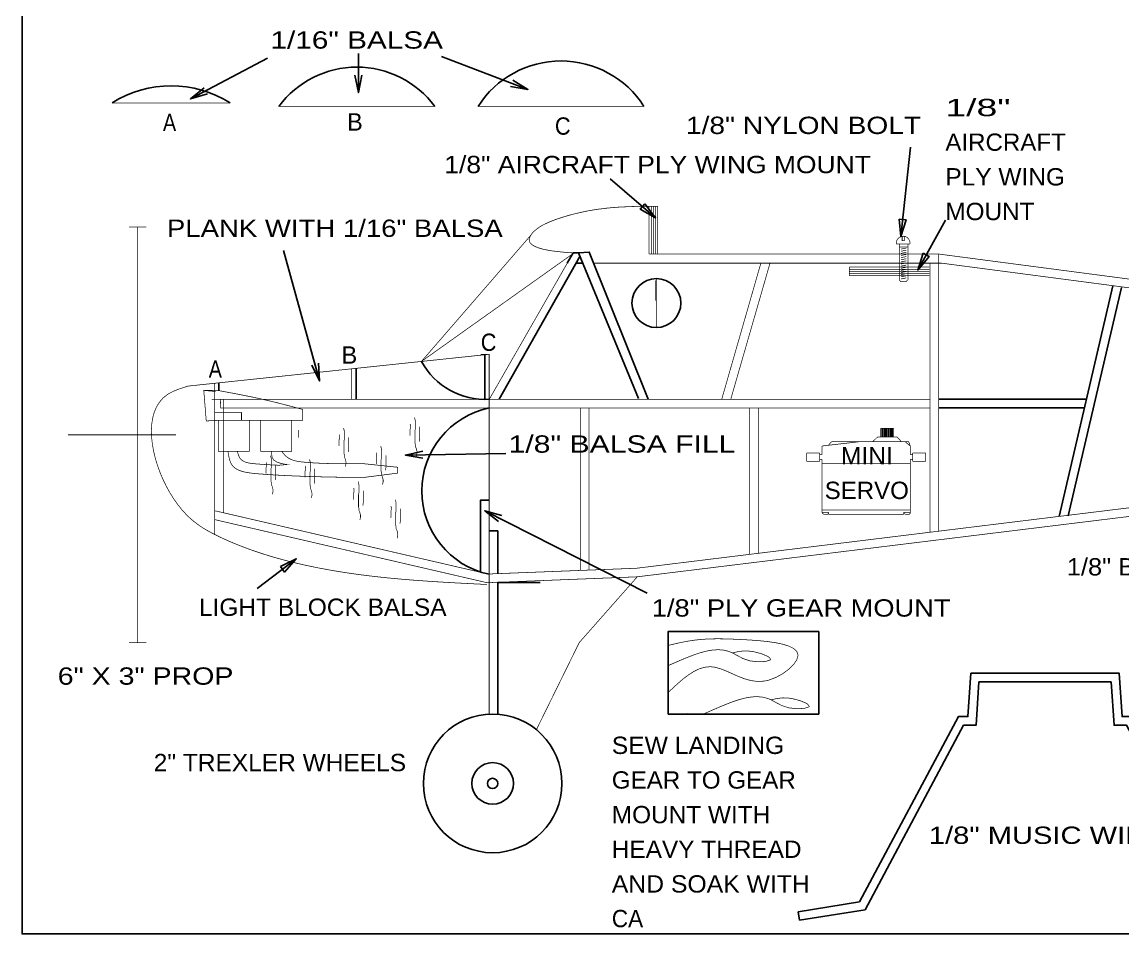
# Model space of a CAD drawing. Extents: x 0.4 to 42.7, y 0.1 to 28.
# Drawn here: x 0.39 to 16.27, y 0.14 to 13.3 of the extents above; entities that cross this region are included whole.
import ezdxf
from ezdxf.enums import TextEntityAlignment as Align

# ---------------------------------------------------------------- set-up
doc = ezdxf.new("R2010")
doc.units = 0
doc.header["$MEASUREMENT"] = 0
doc.linetypes.add('HIDDEN', pattern=[0.375, 0.25, -0.125])
doc.layers.get('0').update_dxf_attribs({"color": 1, "linetype": 'CONTINUOUS'})

msp = doc.modelspace()

# ---------------------------------------------------------------- linework, layer by layer
at = {"color": 7, "linetype": 'Continuous'}
for points in [[(42.7447, 0.1409), (42.7447, 28.0482), (0.3881, 28.0482), (0.3881, 0.1409), (42.7447, 0.1409)], [(3.9284, 12.7813), (2.8189, 12.1927)], [(5.2416, 12.8493), (5.2416, 12.2832)], [(6.4416, 12.804), (7.6869, 12.3285)], [(5.2916, 12.5332), (5.2416, 12.2832), (5.1916, 12.5332)], [(7.4712, 12.4644), (7.6869, 12.3285), (7.4355, 12.371)], [(3.0163, 12.354), (2.8189, 12.1927), (3.0632, 12.2657)], [(13.2065, 11.4973), (13.0686, 10.2048)], [(8.8767, 11.0407), (9.5301, 10.4765)], [(9.3736, 10.6777), (9.5301, 10.4765), (9.3082, 10.602), (9.3736, 10.6777)], [(13.0454, 10.4587), (13.0686, 10.2048), (13.1449, 10.4481), (13.0454, 10.4587)], [(13.7113, 10.4425), (13.3133, 9.721)], [(4.1619, 10.0025), (4.6827, 8.1232)], [(7.271, 7.8567), (8.4392, 9.917)], [(8.2559, 9.8216), (8.3395, 9.9695)], [(9.2835, 7.8689), (8.4171, 9.9706), (8.3395, 9.9695)], [(9.4237, 7.8567), (8.5734, 9.9824), (8.4171, 9.9706)], [(13.3903, 9.964), (13.3133, 9.721), (13.4778, 9.9157), (13.3903, 9.964)], [(8.4774, 9.8216), (8.3862, 9.8216)], [(16.1291, 9.4965), (15.3544, 6.1673)], [(16.2509, 9.4682), (15.4849, 6.177)], [(7.0664, 8.5064), (7.0664, 7.8498)], [(4.6641, 8.3775), (4.6827, 8.1232), (4.5677, 8.3507)], [(5.2085, 8.2974), (5.2085, 7.8567)], [(3.2265, 8.0945), (3.2265, 7.9823)], [(13.6144, 7.8566), (15.7481, 7.8566)], [(13.6144, 7.7316), (15.7194, 7.7316)], [(6.17, 7.1068), (5.9209, 7.0529), (6.1716, 7.0069)], [(7.3699, 7.0756), (5.9209, 7.0529)], [(7.0039, 5.9611), (7.0039, 6.4027), (7.1289, 6.4027)], [(9.4078, 5.0605), (7.0644, 6.2492)], [(7.3099, 6.1807), (7.0644, 6.2492), (7.2647, 6.0915)], [(7.0039, 5.9611), (7.0039, 5.3598)], [(7.2539, 5.9611), (7.1289, 5.9611)], [(7.2539, 5.9611), (7.253, 5.341)], [(3.7831, 5.1245), (4.3445, 5.5549)], [(4.1155, 5.4424), (4.3445, 5.5549), (4.1764, 5.363), (4.1155, 5.4424)], [(7.2539, 3.3123), (7.2539, 5.2111)], [(7.2539, 5.2111), (7.8653, 5.2111)], [(9.7101, 4.504), (10.0158, 4.504)], [(11.8841, 3.312), (11.8841, 4.504), (9.7101, 4.504), (9.7101, 4.4559)], [(9.7101, 4.4559), (9.7101, 3.312)], [(11.5866, 0.4621), (12.4717, 0.6043), (13.8992, 3.2792), (14.0379, 3.2792), (14.0795, 3.9029), (16.2205, 3.9029), (16.2619, 3.2792), (16.4006, 3.2792), (17.8281, 0.6043), (18.7132, 0.4621)], [(11.6065, 0.3387), (12.5529, 0.4908), (13.9743, 3.1542), (14.1548, 3.1542), (14.1964, 3.7779), (16.1034, 3.7779), (16.145, 3.1542), (16.3257, 3.1542), (17.7532, 0.4794), (18.6933, 0.3387)], [(11.8841, 3.312), (11.8841, 3.6856)], [(10.4444, 3.312), (9.7101, 3.312)], [(9.9851, 3.3284), (9.9851, 3.3284)], [(10.4444, 3.312), (11.8841, 3.312)], [(11.5866, 0.4621), (11.6065, 0.3387)]]:
    msp.add_lwpolyline(points, dxfattribs=at)
at = {"color": 7, "linetype": 'Continuous', "const_width": 0.01}
for points in [[(1.6868, 12.1348), (3.3921, 12.1348)], [(6.3426, 12.0837), (4.0954, 12.0837)], [(9.3619, 12.0843), (6.9701, 12.0843)], [(9.2162, 10.6398), (9.1403, 10.637)], [(9.2162, 10.6398), (9.1403, 10.637)], [(9.2162, 10.6395), (9.1403, 10.6368)], [(9.3068, 10.6427), (9.2162, 10.6406)], [(9.3068, 10.6427), (9.2162, 10.6406)], [(9.3068, 10.6424), (9.2162, 10.6403)], [(9.3882, 10.6432), (9.3068, 10.6421)], [(9.3882, 10.6432), (9.3068, 10.6421)], [(9.3882, 10.6429), (9.3068, 10.6418)], [(9.4801, 10.6433), (9.3882, 10.643)], [(9.4801, 10.6433), (9.3882, 10.643)], [(9.4801, 10.643), (9.3882, 10.6427)], [(9.5421, 10.6431), (9.4801, 10.6434)], [(9.5658, 10.643), (9.4801, 10.6434)], [(9.5658, 10.6427), (9.4801, 10.6432)], [(9.5615, 10.639), (9.5615, 9.9521)], [(8.2214, 10.4948), (8.1695, 10.4787)], [(8.2214, 10.4948), (8.1695, 10.4787)], [(8.2214, 10.4946), (8.1695, 10.4784)], [(8.2774, 10.5107), (8.2214, 10.4944)], [(8.2774, 10.511), (8.2215, 10.4947)], [(8.2774, 10.511), (8.2215, 10.4947)], [(8.3362, 10.5271), (8.2774, 10.511)], [(8.3362, 10.5271), (8.2774, 10.511)], [(8.3362, 10.5268), (8.2774, 10.5108)], [(8.395, 10.5417), (8.3364, 10.5269)], [(8.395, 10.5417), (8.3364, 10.5269)], [(8.395, 10.5415), (8.3364, 10.5266)], [(8.4609, 10.5561), (8.3952, 10.541)], [(8.4609, 10.5561), (8.3952, 10.541)], [(8.4608, 10.5559), (8.3952, 10.5407)], [(8.5259, 10.5699), (8.4608, 10.5563)], [(8.5259, 10.5699), (8.4608, 10.5563)], [(8.5259, 10.5696), (8.4608, 10.556)], [(8.5959, 10.5834), (8.5259, 10.5704)], [(8.5959, 10.5834), (8.5259, 10.5704)], [(8.5959, 10.5832), (8.5259, 10.5702)], [(8.6679, 10.5948), (8.596, 10.5831)], [(8.6679, 10.5948), (8.596, 10.5831)], [(8.6679, 10.5945), (8.596, 10.5828)], [(8.7398, 10.6055), (8.6677, 10.5954)], [(8.7398, 10.6055), (8.6677, 10.5954)], [(8.7398, 10.6052), (8.6677, 10.5951)], [(8.8174, 10.6138), (8.74, 10.6046)], [(8.8174, 10.6138), (8.74, 10.6046)], [(8.8174, 10.6135), (8.74, 10.6044)], [(8.8907, 10.6216), (8.8173, 10.6145)], [(8.8907, 10.6216), (8.8173, 10.6145)], [(8.8907, 10.6214), (8.8173, 10.6142)], [(8.9751, 10.6283), (8.8907, 10.6216)], [(8.9751, 10.6283), (8.8907, 10.6216)], [(8.9751, 10.6281), (8.8907, 10.6213)], [(9.0497, 10.6333), (8.9751, 10.6286)], [(9.0497, 10.6333), (8.9751, 10.6286)], [(9.0497, 10.633), (8.9751, 10.6283)], [(9.1403, 10.637), (9.0497, 10.6325)], [(9.1403, 10.637), (9.0497, 10.6325)], [(9.1403, 10.6367), (9.0497, 10.6323)], [(9.4365, 10.6387), (9.4365, 9.9518)], [(9.4677, 10.6387), (9.4677, 9.9518)], [(9.499, 10.6387), (9.499, 9.9518)], [(9.5302, 10.6387), (9.5302, 9.9518)], [(9.5615, 10.6387), (9.5615, 9.9518)], [(1.9294, 10.3441), (2.1826, 10.3441)], [(2.056, 10.3441), (2.056, 4.3441)], [(7.8436, 10.3348), (7.8137, 10.3132)], [(7.8436, 10.3348), (7.8137, 10.3132)], [(7.8436, 10.3345), (7.8137, 10.3129)], [(7.8723, 10.3534), (7.8435, 10.335)], [(7.8723, 10.3534), (7.8435, 10.335)], [(7.8723, 10.3531), (7.8435, 10.3347)], [(7.9075, 10.3738), (7.872, 10.3538)], [(7.9075, 10.3738), (7.872, 10.3538)], [(7.9075, 10.3735), (7.872, 10.3535)], [(7.9418, 10.3908), (7.9077, 10.3735)], [(7.9418, 10.3908), (7.9077, 10.3735)], [(7.9418, 10.3905), (7.9077, 10.3732)], [(7.9867, 10.4106), (7.9418, 10.3902)], [(7.9867, 10.4109), (7.942, 10.3905)], [(7.9867, 10.4109), (7.942, 10.3905)], [(8.0231, 10.4264), (7.9865, 10.4112)], [(8.0231, 10.4264), (7.9865, 10.4112)], [(8.0231, 10.4261), (7.9865, 10.4109)], [(8.0737, 10.4456), (8.0231, 10.4263)], [(8.0737, 10.4456), (8.0231, 10.4263)], [(8.0737, 10.4453), (8.0231, 10.426)], [(8.1163, 10.4608), (8.0735, 10.4456)], [(8.1163, 10.4608), (8.0735, 10.4456)], [(8.1163, 10.4606), (8.0735, 10.4454)], [(8.1695, 10.4785), (8.1163, 10.4609)], [(8.1695, 10.4785), (8.1163, 10.4609)], [(8.1695, 10.4782), (8.1163, 10.4606)], [(6.1514, 8.4032), (7.7305, 10.2252)], [(7.708, 10.1791), (7.7057, 10.1617), (7.7055, 10.1617)], [(7.708, 10.1788), (7.7055, 10.1614), (7.7055, 10.1614)], [(7.7128, 10.1951), (7.7077, 10.1792)], [(7.7128, 10.1948), (7.7077, 10.1789)], [(7.724, 10.2147), (7.7141, 10.1942)], [(7.724, 10.215), (7.7143, 10.1945)], [(7.724, 10.215), (7.7143, 10.1945)], [(7.7352, 10.2328), (7.724, 10.215)], [(7.7352, 10.2328), (7.724, 10.215)], [(7.7352, 10.2326), (7.724, 10.2147)], [(7.75, 10.2538), (7.7342, 10.2333)], [(7.75, 10.254), (7.7344, 10.2335)], [(7.75, 10.254), (7.7344, 10.2335)], [(7.7668, 10.2724), (7.7502, 10.2539)], [(7.7668, 10.2724), (7.7502, 10.2539)], [(7.7668, 10.2721), (7.7502, 10.2536)], [(7.7908, 10.2939), (7.7675, 10.2718)], [(7.7908, 10.2939), (7.7675, 10.2718)], [(7.7908, 10.2937), (7.7675, 10.2715)], [(7.8141, 10.3127), (7.791, 10.2938)], [(7.8141, 10.3127), (7.791, 10.2938)], [(7.8141, 10.3124), (7.791, 10.2935)], [(13.1995, 10.0972), (13.1995, 10.114), (13.1995, 10.1311), (13.1937, 10.1475), (13.1859, 10.1628), (13.176, 10.1768), (13.1645, 10.1887), (13.1507, 10.1982), (13.1351, 10.2053), (13.1195, 10.2097), (13.102, 10.2109), (13.0843, 10.2095), (13.0686, 10.2048), (13.053, 10.1975), (13.0394, 10.1877), (13.0277, 10.1755), (13.0178, 10.1616), (13.01, 10.1462), (13.0061, 10.1296), (13.0042, 10.1128), (13.0061, 10.0972)], [(13.1215, 10.2095), (13.1215, 10.1443), (13.0882, 10.1443), (13.0882, 10.209)], [(7.706, 10.1616), (7.7065, 10.1494), (7.707, 10.1462)], [(7.706, 10.1614), (7.7065, 10.1492), (7.7068, 10.1459)], [(7.7068, 10.1462), (7.7097, 10.1348), (7.7108, 10.1321)], [(7.7068, 10.1459), (7.7097, 10.1345), (7.7108, 10.1319)], [(7.7104, 10.132), (7.7177, 10.1181), (7.7186, 10.1166)], [(7.7104, 10.1317), (7.7177, 10.1178), (7.7186, 10.1164)], [(7.7191, 10.117), (7.7283, 10.1054), (7.7301, 10.1035)], [(7.7191, 10.1167), (7.7283, 10.1051), (7.7301, 10.1032)], [(7.7305, 10.1039), (7.7456, 10.0903)], [(7.7305, 10.1036), (7.7456, 10.09)], [(7.7454, 10.09), (7.7599, 10.0798)], [(7.7454, 10.0897), (7.7599, 10.0795)], [(7.7597, 10.0796), (7.7838, 10.066)], [(7.7597, 10.0794), (7.7838, 10.0657)], [(7.7838, 10.0661), (7.8044, 10.0564)], [(7.7838, 10.0659), (7.8044, 10.0561)], [(7.8045, 10.0569), (7.8345, 10.0452)], [(7.8045, 10.0567), (7.8345, 10.0449)], [(7.8343, 10.0446), (7.8604, 10.0359)], [(7.8343, 10.0443), (7.8604, 10.0356)], [(7.8606, 10.0366), (7.897, 10.0264)], [(7.8606, 10.0364), (7.897, 10.0262)], [(7.8966, 10.0255), (7.9279, 10.0181)], [(7.8966, 10.0252), (7.9279, 10.0178)], [(7.9281, 10.0187), (7.9719, 10.0099)], [(7.9281, 10.0184), (7.9719, 10.0097)], [(7.9719, 10.0098), (8.0076, 10.0037)], [(13.1995, 10.0972), (13.0061, 10.0972)], [(13.0452, 10.0972), (13.0452, 9.6863)], [(13.1703, 10.0552), (13.0452, 10.0552)], [(13.0726, 10.0246), (13.1489, 10.04)], [(13.0726, 9.9939), (13.1489, 10.0093)], [(13.1703, 10.0972), (13.1703, 9.6863)], [(8.3311, 9.9538), (6.1514, 8.4032)], [(8.0074, 10.0028), (8.0598, 9.9952)], [(8.0598, 9.996), (8.0988, 9.9911)], [(8.0988, 9.991), (8.1556, 9.9849)], [(8.1556, 9.9847), (8.2023, 9.9802)], [(8.2023, 9.9802), (8.266, 9.9748)], [(8.266, 9.9743), (8.3157, 9.9706)], [(8.3157, 9.9711), (8.3395, 9.9695)], [(9.4365, 9.9518), (9.554, 9.9518)], [(9.554, 9.9521), (13.6267, 9.9521)], [(13.0726, 9.9631), (13.1489, 9.9785)], [(13.0726, 9.9324), (13.1489, 9.9477)], [(13.0726, 9.9016), (13.1489, 9.917)], [(13.0726, 9.8708), (13.1489, 9.8862)], [(13.0726, 9.8401), (13.1489, 9.8555)], [(13.6144, 9.7646), (13.6144, 9.9521)], [(13.6725, 9.946), (13.6267, 9.9521)], [(13.6725, 9.9455), (22.645, 8.7661), (25.4813, 8.7661), (25.4813, 8.7587)], [(13.6564, 9.8216), (22.6287, 8.6421), (25.3574, 8.6421), (25.3574, 7.3948), (9.2555, 5.4188), (7.0941, 5.3349)], [(7.1303, 7.8567), (8.2559, 9.8216)], [(13.6564, 9.8216), (8.6363, 9.8216)], [(10.4842, 7.8567), (11.0493, 9.8216)], [(10.616, 7.8624), (11.1812, 9.8216)], [(12.3242, 9.6396), (12.3242, 9.7646)], [(12.3242, 9.7646), (13.481, 9.7646)], [(12.3242, 9.7333), (13.481, 9.7333)], [(12.3242, 9.7021), (13.481, 9.7021)], [(13.0452, 9.6863), (13.0452, 9.5825)], [(13.0726, 9.8093), (13.1489, 9.8247)], [(13.0726, 9.7786), (13.1489, 9.7939)], [(13.0726, 9.7478), (13.1489, 9.7632)], [(13.0726, 9.717), (13.1489, 9.7324)], [(13.0726, 9.6863), (13.1489, 9.7017)], [(13.0726, 9.6863), (13.1489, 9.7017)], [(13.1703, 9.6863), (13.1703, 9.5786)], [(13.4894, 9.7646), (13.4894, 9.8216)], [(13.4894, 9.7646), (13.4894, 6.0192)], [(13.6144, 9.7646), (13.6144, 9.8216)], [(13.6144, 9.7646), (13.6144, 6.0192)], [(9.5338, 9.2824), (9.5338, 9.5729)], [(9.5416, 9.2458), (9.5416, 9.5949)], [(12.3242, 9.6708), (13.481, 9.6708)], [(12.3242, 9.6396), (13.481, 9.6396)], [(13.1703, 9.5786), (13.1449, 9.5547), (13.0668, 9.5547), (13.0452, 9.5825)], [(13.0726, 9.6555), (13.1489, 9.6709)], [(13.0726, 9.6248), (13.1489, 9.6401)], [(13.0726, 9.6248), (13.1489, 9.6401)], [(13.0726, 9.594), (13.1489, 9.6094)], [(9.5416, 9.2458), (9.5416, 9.2458), (9.5416, 8.8972)], [(25.4813, 8.6474), (25.4813, 7.2851), (9.2655, 5.2952), (7.099, 5.21)], [(7.1289, 8.5064), (2.7858, 8.0477)], [(7.1289, 8.3228), (7.1289, 8.5064), (7.0066, 8.5064)], [(7.1289, 5.2111), (7.1289, 8.5064)], [(7.1289, 8.5064), (7.1289, 8.5064)], [(5.146, 8.2974), (5.146, 7.8567)], [(4.6403, 8.251), (4.6403, 8.229)], [(2.7858, 8.0477), (2.7143, 8.0253), (2.6441, 8.0014), (2.5773, 7.9746), (2.5153, 7.9435), (2.4811, 7.9222), (2.419, 7.8711), (2.3675, 7.8108), (2.3263, 7.7422), (2.2949, 7.6662), (2.2728, 7.5837), (2.2596, 7.4956), (2.2548, 7.4029), (2.2582, 7.3063), (2.2693, 7.2069), (2.2874, 7.1055), (2.3122, 7.0031), (2.3435, 6.9005), (2.3805, 6.7987), (2.4232, 6.6986), (2.4706, 6.601), (2.5228, 6.5069), (2.579, 6.4172), (2.6388, 6.3329), (2.702, 6.2547), (2.768, 6.1836), (2.8234, 6.1315), (2.8805, 6.0841), (2.9387, 6.0409), (2.9982, 6.0013), (3.0589, 5.9648), (3.1205, 5.9308), (3.1829, 5.8987), (3.2295, 5.876), (3.2979, 5.8439), (3.3671, 5.8129), (3.4369, 5.783), (3.5076, 5.7541), (3.5788, 5.7263), (3.6505, 5.6994), (3.7229, 5.6736), (3.7958, 5.6487), (3.8692, 5.6247), (3.943, 5.6017), (4.0172, 5.5795), (4.0918, 5.5583), (4.1667, 5.5379), (4.242, 5.5183), (4.3175, 5.4995), (4.3932, 5.4816), (4.469, 5.4644), (4.5452, 5.448), (4.6213, 5.4323), (4.6974, 5.4173), (4.6974, 5.4173), (4.817, 5.3952), (4.9368, 5.3747), (5.0564, 5.3557), (5.1764, 5.3381), (5.2962, 5.3219), (5.4162, 5.307), (5.5361, 5.2933), (5.6563, 5.2806), (5.7764, 5.269), (5.8965, 5.2584), (6.0167, 5.2485), (6.1368, 5.2395), (6.2571, 5.2311), (6.3774, 5.2233), (6.4977, 5.216), (6.6178, 5.2092), (6.7383, 5.2027), (6.8586, 5.1964), (6.9789, 5.1903), (7.0992, 5.1843), (7.0992, 5.1843)], [(3.2194, 7.5524), (3.0466, 7.5445), (3.0108, 7.9852), (3.2108, 7.9852)], [(3.0108, 7.9852), (3.1805, 7.9699)], [(3.1681, 7.8543), (3.1681, 8.0847)], [(4.4361, 7.711), (4.3915, 7.7229), (4.3469, 7.7348), (4.3023, 7.7466), (4.2577, 7.7584), (4.213, 7.7701), (4.1684, 7.7817), (4.1237, 7.7932), (4.079, 7.8045), (4.0342, 7.8156), (3.9894, 7.8265), (3.9445, 7.8373), (3.8996, 7.8477), (3.8426, 7.8607), (3.7854, 7.8732), (3.7282, 7.8854), (3.6709, 7.8973), (3.6135, 7.9089), (3.5561, 7.9203), (3.4986, 7.9314), (3.4411, 7.9424), (3.3835, 7.9532), (3.326, 7.9639), (3.2684, 7.9746), (3.2108, 7.9852)], [(3.1258, 7.8543), (3.1258, 7.8567), (13.3296, 7.8566)], [(3.1681, 7.8567), (13.3296, 7.8566)], [(3.1681, 6.1207), (3.1681, 7.8543)], [(3.2932, 6.2161), (3.2932, 7.8543)], [(13.3296, 7.8566), (13.4894, 7.8566)], [(3.555, 7.6687), (3.1681, 7.6687)], [(3.2539, 7.7317), (13.4894, 7.7317)], [(3.555, 7.6687), (3.555, 7.5483)], [(3.555, 7.6687), (3.555, 7.5483)], [(4.2782, 7.5532), (4.4361, 7.5532), (4.4361, 7.711)], [(8.4424, 7.5483), (8.4424, 7.7316)], [(8.4424, 7.6687), (8.4424, 7.5483)], [(8.5673, 7.6687), (8.5673, 7.7316)], [(8.5673, 7.6687), (8.5673, 7.5483)], [(10.886, 7.5483), (10.886, 7.7317)], [(10.886, 7.6687), (10.886, 7.5483)], [(11.0111, 7.6687), (11.0111, 7.7316)], [(11.0111, 7.6687), (11.0111, 7.5483)], [(3.2194, 7.5524), (3.2194, 7.1043), (3.6675, 7.1043), (3.6675, 7.5524), (3.2194, 7.5524)], [(3.6675, 7.5524), (3.8301, 7.5532)], [(3.8301, 7.5532), (3.8301, 7.1051), (4.2782, 7.1051), (4.2782, 7.5532), (3.8301, 7.5532)], [(5.9879, 7.5004), (5.9939, 7.4772), (5.9939, 7.4482), (5.9879, 7.425), (5.9879, 7.396), (5.9879, 7.367), (5.9879, 7.3379), (5.9822, 7.3379)], [(6.0518, 7.5933), (6.0576, 7.5701), (6.0634, 7.5469), (6.0634, 7.5179), (6.0634, 7.4888), (6.0634, 7.4598), (6.0634, 7.4308), (6.0576, 7.4018), (6.0576, 7.3728), (6.0576, 7.3437), (6.0576, 7.3147), (6.0576, 7.2857), (6.0576, 7.2567), (6.0576, 7.2277), (6.0634, 7.2045), (6.0634, 7.1754), (6.0751, 7.1522), (6.0809, 7.129), (6.0867, 7.1058), (6.0867, 7.0768), (6.0809, 7.0536), (6.0809, 7.0361)], [(8.4424, 7.5483), (8.4424, 5.452)], [(8.5673, 7.5483), (8.5673, 5.4588)], [(10.886, 7.5483), (10.886, 5.6947)], [(11.0111, 7.5483), (11.0111, 5.7067)], [(1.9294, 7.3441), (1.0513, 7.3441), (2.1445, 7.3441)], [(2.1445, 7.3441), (2.6099, 7.3441)], [(4.3805, 7.4134), (4.3805, 7.3113)], [(4.3805, 7.3844), (4.3805, 7.3553), (4.3805, 7.3263), (4.3805, 7.3031)], [(4.9637, 7.3496), (4.9696, 7.3263), (4.9696, 7.2973), (4.9637, 7.2741), (4.9637, 7.2451), (4.9637, 7.2161), (4.9637, 7.1871), (4.9579, 7.1871)], [(5.0276, 7.4424), (5.0333, 7.4192), (5.0391, 7.396), (5.0391, 7.367), (5.0391, 7.338), (5.0391, 7.3089), (5.0391, 7.2799), (5.0333, 7.2509), (5.0333, 7.2219), (5.0333, 7.1929), (5.0333, 7.1638), (5.0333, 7.1348), (5.0333, 7.1058), (5.0333, 7.0768), (5.0391, 7.0536), (5.0391, 7.0246), (5.0508, 7.0013), (5.0566, 6.9781), (5.0624, 6.9549), (5.0624, 6.9259), (5.0566, 6.9027), (5.0566, 6.8852)], [(5.103, 7.3089), (5.103, 7.2799), (5.103, 7.2509), (5.103, 7.2218), (5.103, 7.1928), (5.103, 7.1638), (5.103, 7.1348), (5.0972, 7.1116), (5.0972, 7.0942)], [(6.1273, 7.4598), (6.1273, 7.4308), (6.1273, 7.4018), (6.1273, 7.3727), (6.1273, 7.3437), (6.1273, 7.3147), (6.1273, 7.2857), (6.1215, 7.2625), (6.1215, 7.2451)], [(12.7303, 7.3107), (12.6659, 7.247)], [(13.0175, 7.3107), (12.7303, 7.3107)], [(12.7772, 7.4381), (12.9647, 7.4381)], [(12.7772, 7.4381), (12.7772, 7.3107)], [(12.789, 7.4381), (12.789, 7.3107)], [(12.8007, 7.4381), (12.8007, 7.3107)], [(12.8124, 7.4381), (12.8124, 7.3107)], [(12.8241, 7.4381), (12.8241, 7.3107)], [(12.8359, 7.4381), (12.8359, 7.3107)], [(12.8476, 7.4381), (12.8476, 7.3107)], [(12.8593, 7.4381), (12.8593, 7.3107)], [(12.871, 7.4381), (12.871, 7.3107)], [(12.8828, 7.4381), (12.8828, 7.3107)], [(12.8945, 7.4381), (12.8945, 7.3107)], [(12.9062, 7.4381), (12.9062, 7.3107)], [(12.9178, 7.4381), (12.9178, 7.3107)], [(12.9295, 7.4381), (12.9295, 7.3107)], [(12.9412, 7.4381), (12.9412, 7.3107)], [(12.9529, 7.4381), (12.9529, 7.3107)], [(12.9647, 7.4381), (12.9647, 7.3107)], [(13.0175, 7.3107), (13.0761, 7.247)], [(5.5643, 7.1813), (5.5701, 7.158), (5.5761, 7.1348), (5.5761, 7.1058), (5.5761, 7.0768), (5.5761, 7.0478), (5.5761, 7.0187), (5.5701, 6.9897), (5.5701, 6.9607), (5.5701, 6.9317), (5.5701, 6.9027), (5.5701, 6.8737), (5.5701, 6.8446), (5.5701, 6.8156), (5.5761, 6.7924), (5.5761, 6.7634), (5.5876, 6.7402), (5.5934, 6.717), (5.5992, 6.6937), (5.5992, 6.6647), (5.5934, 6.6415), (5.5934, 6.6241)], [(11.9334, 7.1832), (12.4901, 7.247)], [(11.9334, 7.0558), (11.9334, 7.1832)], [(12.0741, 7.247), (12.0214, 7.1935)], [(12.4901, 7.247), (12.0741, 7.247)], [(13.1288, 7.247), (12.4901, 7.247)], [(13.1815, 7.247), (13.1288, 7.247)], [(13.1288, 7.247), (13.2049, 7.1832)], [(13.2049, 7.1832), (13.1815, 7.247)], [(13.2049, 7.0558), (13.2049, 7.1832)], [(3.3593, 7.1074), (3.3664, 7.0629), (3.3747, 7.0195), (3.3855, 6.9784), (3.3997, 6.9408), (3.412, 6.9181), (3.4344, 6.8887), (3.4619, 6.8641), (3.494, 6.844), (3.5304, 6.8276), (3.5705, 6.8146), (3.6138, 6.8043), (3.66, 6.7963), (3.7086, 6.7901), (3.7593, 6.785), (3.8011, 6.7814), (3.8974, 6.774), (3.9967, 6.7674), (4.0981, 6.7614), (4.2006, 6.7561), (4.3037, 6.7514), (4.4062, 6.7473), (4.5074, 6.7437), (4.6065, 6.7406), (4.7025, 6.738), (4.7946, 6.7358), (4.8821, 6.7339), (4.964, 6.7325), (5.0394, 6.7313), (5.1076, 6.7304), (5.1676, 6.7298), (5.2185, 6.7293), (5.2597, 6.7291), (5.2902, 6.7289), (5.3091, 6.7288), (5.3157, 6.7288), (5.3157, 6.7288), (5.3157, 6.7288)], [(3.4961, 7.1043), (3.508, 7.0616), (3.5236, 7.0224), (3.538, 6.9991), (3.5664, 6.9727), (3.6021, 6.9539), (3.6434, 6.9412), (3.6881, 6.933), (3.7343, 6.9277), (3.7589, 6.9255), (3.8041, 6.9218), (3.8481, 6.9186), (3.8911, 6.9158), (3.9331, 6.9132), (3.9744, 6.9109), (4.015, 6.9088), (4.0554, 6.9069), (4.0955, 6.905), (4.1061, 6.9045)], [(3.9742, 7.042), (3.98, 7.0187), (3.9859, 6.9955), (3.9859, 6.9665), (3.9859, 6.9375), (3.9859, 6.9085), (3.9859, 6.8795), (3.98, 6.8504), (3.98, 6.8214), (3.98, 6.7924), (3.98, 6.7634), (3.98, 6.7343), (3.98, 6.7053), (3.98, 6.6763), (3.9859, 6.6531), (3.9859, 6.6241), (3.9975, 6.6009), (4.0033, 6.5777), (4.0091, 6.5544), (4.0091, 6.5254), (4.0033, 6.5022), (4.0033, 6.4848)], [(3.9904, 7.1051), (3.9904, 7.06), (3.9973, 7.0179), (4.0189, 6.9818), (4.022, 6.9789), (4.0643, 6.9523), (4.1166, 6.9339), (4.1666, 6.9225), (4.2019, 6.9169), (4.2113, 6.9158), (4.2113, 6.9158), (4.191, 6.914), (4.1421, 6.9094), (4.0955, 6.905)], [(4.1375, 7.1051), (4.1635, 7.0712), (4.1915, 7.0401), (4.2007, 7.0315), (4.2333, 7.0074), (4.2697, 6.9887), (4.3091, 6.9746), (4.3508, 6.9642), (4.3939, 6.9568), (4.4383, 6.9515), (4.4828, 6.9475), (4.4847, 6.9474), (4.529, 6.9439), (4.5728, 6.9409), (4.6165, 6.9382), (4.6598, 6.9359), (4.7028, 6.9339), (4.7457, 6.9322), (4.7881, 6.9308), (4.8303, 6.9297), (4.8722, 6.9287), (4.914, 6.9281), (4.9557, 6.9276), (4.9971, 6.9273), (5.0386, 6.9271), (5.0797, 6.9271), (5.1208, 6.9273), (5.1618, 6.9275), (5.2027, 6.9278), (5.2435, 6.9281), (5.2845, 6.9285), (5.3052, 6.9287)], [(4.5372, 6.9897), (4.5429, 6.9665), (4.5487, 6.9433), (4.5487, 6.9143), (4.5487, 6.8853), (4.5487, 6.8563), (4.5487, 6.8273), (4.5429, 6.7982), (4.5429, 6.7692), (4.5429, 6.7402), (4.5429, 6.7112), (4.5429, 6.6822), (4.5429, 6.6531), (4.5429, 6.6241), (4.5487, 6.6009), (4.5487, 6.5719), (4.5604, 6.5487), (4.5662, 6.5255), (4.572, 6.5022), (4.572, 6.4732), (4.5662, 6.45), (4.5662, 6.4326)], [(5.5004, 7.0884), (5.5064, 7.0652), (5.5064, 7.0362), (5.5004, 7.0129), (5.5004, 6.9839), (5.5004, 6.9549), (5.5004, 6.9259), (5.4947, 6.9259)], [(5.6398, 7.0477), (5.6398, 7.0187), (5.6398, 6.9897), (5.6398, 6.9607), (5.6398, 6.9317), (5.6398, 6.9027), (5.6398, 6.8736), (5.634, 6.8504), (5.634, 6.833)], [(11.7108, 7.0815), (11.8982, 7.0814)], [(11.7108, 6.9621), (11.7108, 7.0815)], [(11.8982, 7.0814), (11.8982, 7.0558)], [(11.8982, 7.0558), (11.9334, 7.0558)], [(11.8982, 7.0558), (11.8982, 6.9683)], [(11.9334, 6.9921), (11.8982, 6.9921)], [(11.8982, 6.9921), (11.8982, 6.9621)], [(11.9334, 6.9284), (11.9334, 6.9921)], [(11.9334, 6.9284), (11.9334, 6.9921)], [(13.2401, 7.0558), (13.2049, 7.0558)], [(13.2049, 6.9921), (13.2401, 6.9921)], [(13.2049, 6.9284), (13.2049, 6.9921)], [(13.2401, 7.0814), (13.2401, 7.0558)], [(13.4277, 7.0814), (13.2401, 7.0814)], [(13.2401, 7.0558), (13.2401, 6.9683)], [(13.2401, 6.9921), (13.2401, 6.9621)], [(13.4277, 6.9621), (13.4277, 7.0814)], [(3.9105, 6.9491), (3.9163, 6.9259), (3.9163, 6.8969), (3.9105, 6.8736), (3.9105, 6.8446), (3.9105, 6.8156), (3.9105, 6.7866), (3.9046, 6.7866)], [(4.0497, 6.9084), (4.0497, 6.8794), (4.0497, 6.8504), (4.0497, 6.8214), (4.0497, 6.7924), (4.0497, 6.7634), (4.0497, 6.7343), (4.0439, 6.7111), (4.0439, 6.6937)], [(4.4733, 6.8969), (4.4792, 6.8737), (4.4792, 6.8447), (4.4733, 6.8215), (4.4733, 6.7924), (4.4733, 6.7634), (4.4733, 6.7344), (4.4675, 6.7344)], [(4.6126, 6.8562), (4.6126, 6.8272), (4.6126, 6.7982), (4.6126, 6.7692), (4.6126, 6.7402), (4.6126, 6.7112), (4.6126, 6.6821), (4.6068, 6.6589), (4.6068, 6.6415)], [(5.3157, 6.7288), (5.81, 6.7919), (5.81, 6.8761), (5.3052, 6.9287)], [(11.8982, 6.9621), (11.7108, 6.9621)], [(11.9334, 6.9284), (11.9334, 6.2278)], [(13.2049, 6.9284), (11.9334, 6.9284)], [(13.2049, 6.2278), (13.2049, 6.9284)], [(13.2401, 6.9621), (13.4277, 6.9621)], [(5.2376, 6.6711), (5.2434, 6.6479), (5.2491, 6.6247), (5.2491, 6.5957), (5.2491, 6.5667), (5.2491, 6.5376), (5.2491, 6.5086), (5.2434, 6.4796), (5.2434, 6.4506), (5.2434, 6.4216), (5.2434, 6.3925), (5.2434, 6.3635), (5.2434, 6.3345), (5.2434, 6.3055), (5.2491, 6.2823), (5.2491, 6.2533), (5.2607, 6.23), (5.2665, 6.2068), (5.2722, 6.1836), (5.2722, 6.1546), (5.2665, 6.1314), (5.2665, 6.114)], [(5.1737, 6.5783), (5.1795, 6.5551), (5.1795, 6.526), (5.1737, 6.5028), (5.1737, 6.4738), (5.1737, 6.4448), (5.1737, 6.4158), (5.1679, 6.4158)], [(5.3128, 6.5376), (5.3128, 6.5086), (5.3128, 6.4796), (5.3128, 6.4506), (5.3128, 6.4215), (5.3128, 6.3925), (5.3128, 6.3635), (5.3071, 6.3403), (5.3071, 6.3229)], [(5.7743, 6.41), (5.7801, 6.3867), (5.7859, 6.3635), (5.7859, 6.3345), (5.7859, 6.3055), (5.7859, 6.2765), (5.7859, 6.2475), (5.7801, 6.2184), (5.7801, 6.1894), (5.7801, 6.1604), (5.7801, 6.1314), (5.7801, 6.1024), (5.7801, 6.0733), (5.7801, 6.0443), (5.7859, 6.0211), (5.7859, 5.9921), (5.7975, 5.9689), (5.8032, 5.9457), (5.8092, 5.9224), (5.8092, 5.8934), (5.8032, 5.8702), (5.8032, 5.8528)], [(3.1963, 6.2425), (3.1681, 6.2478)], [(3.1963, 6.2425), (7.1272, 5.3317)], [(5.7105, 6.3171), (5.7162, 6.2939), (5.7162, 6.2649), (5.7105, 6.2416), (5.7105, 6.2126), (5.7105, 6.1836), (5.7105, 6.1546), (5.7047, 6.1546)], [(5.8498, 6.2765), (5.8498, 6.2474), (5.8498, 6.2184), (5.8498, 6.1894), (5.8498, 6.1604), (5.8498, 6.1314), (5.8498, 6.1023), (5.8438, 6.0791), (5.8438, 6.0617)], [(11.9334, 6.2597), (13.2049, 6.2597)], [(11.9334, 6.2278), (12.0272, 6.2278)], [(11.9334, 6.2278), (11.9339, 6.2227), (11.9353, 6.2178), (11.9373, 6.2132), (11.9404, 6.209), (11.944, 6.2054), (11.9482, 6.2025), (11.9528, 6.2003), (11.9577, 6.199), (11.9628, 6.1985)], [(11.9628, 6.196), (11.998, 6.196)], [(11.998, 6.196), (12.0034, 6.1964), (12.0089, 6.1979), (12.0138, 6.2002), (12.0184, 6.2034), (12.0223, 6.2073), (12.0255, 6.2119), (12.0279, 6.2169), (12.0293, 6.2223), (12.0298, 6.2278), (12.0298, 6.2278)], [(12.0272, 6.2278), (12.0272, 6.196)], [(12.0272, 6.196), (13.1111, 6.196)], [(13.2049, 6.2278), (13.1111, 6.2278)], [(13.2049, 6.2278), (13.1111, 6.2278)], [(13.1111, 6.2278), (13.1111, 6.196)], [(13.1111, 6.2278), (13.1111, 6.196)], [(13.1111, 6.2278), (13.1116, 6.2227), (13.113, 6.2178), (13.1152, 6.2132), (13.1181, 6.209), (13.1217, 6.2054), (13.1259, 6.2025), (13.1305, 6.2003), (13.1354, 6.199), (13.1405, 6.1985)], [(13.1757, 6.196), (13.1405, 6.196)], [(13.1757, 6.196), (13.1811, 6.1964), (13.1866, 6.1979), (13.1917, 6.2002), (13.1961, 6.2034), (13.2, 6.2073), (13.2032, 6.2119), (13.2056, 6.2169), (13.207, 6.2223), (13.2075, 6.2278), (13.2075, 6.2278)], [(3.1681, 6.1207), (7.099, 5.21)], [(3.1681, 6.1207), (3.1681, 5.8967)], [(13.4894, 6.0192), (13.4894, 5.9357)], [(13.6144, 6.0192), (13.6144, 5.9578)], [(10.886, 5.6947), (10.886, 5.6185)], [(11.0111, 5.7067), (11.0111, 5.6341)], [(8.4424, 5.452), (8.4424, 5.388)], [(8.5673, 5.4588), (8.5673, 5.3921)], [(8.429, 4.3468), (9.2655, 5.2947)], [(7.1289, 3.3123), (7.1289, 5.2111)], [(1.9294, 4.3441), (2.1826, 4.3441)], [(7.8102, 3.089), (8.429, 4.3468)], [(9.7101, 4.3045), (9.7837, 4.3221), (9.8719, 4.3421), (9.9587, 4.3598), (9.9957, 4.3666), (10.08, 4.3795), (10.1638, 4.3892), (10.2481, 4.3957), (10.3342, 4.3995), (10.4236, 4.4008), (10.5172, 4.3998), (10.6165, 4.3969), (10.7227, 4.3924), (10.7791, 4.3896), (10.8968, 4.3829), (11.0187, 4.374), (11.1396, 4.3618), (11.2552, 4.3455), (11.3607, 4.3238), (11.4511, 4.296), (11.522, 4.2609), (11.5684, 4.2176), (11.5857, 4.165), (11.5855, 4.1592), (11.5672, 4.0963), (11.5203, 4.0281), (11.4506, 3.9598), (11.3639, 3.8963), (11.2664, 3.8428), (11.1636, 3.8043), (11.1018, 3.7905), (11.0015, 3.785), (10.905, 3.7978), (10.8117, 3.8242), (10.7213, 3.8593), (10.6336, 3.8983), (10.5482, 3.9365), (10.4646, 3.969), (10.3825, 3.9911), (10.3183, 3.9979), (10.2381, 3.9903), (10.1585, 3.9661), (10.0797, 3.9276), (10.0014, 3.8774), (9.9235, 3.8177), (9.8459, 3.7511), (9.7686, 3.68), (9.7101, 3.6245)], [(9.7101, 4.0127), (9.763, 4.0361), (9.8763, 4.0856), (9.9832, 4.1302), (10.0841, 4.169), (10.1794, 4.2007), (10.2698, 4.2244), (10.3558, 4.2389), (10.4375, 4.2433), (10.5157, 4.2365), (10.5906, 4.2173), (10.6386, 4.1974), (10.7109, 4.1576), (10.7911, 4.1154), (10.8897, 4.0827), (10.8919, 4.0822), (11.0119, 4.0688), (11.1227, 4.0745), (11.1871, 4.097), (11.1915, 4.1052), (11.1558, 4.1438), (11.0613, 4.1845), (10.9439, 4.2156), (10.915, 4.2205), (10.8114, 4.2263), (10.7218, 4.216), (10.6394, 4.1976), (10.6386, 4.1974)], [(10.2153, 3.312), (10.2634, 3.3335), (10.3203, 3.3588), (10.4336, 3.4082), (10.5405, 3.4529), (10.6414, 3.4916), (10.7368, 3.5233), (10.8272, 3.547), (10.9131, 3.5616), (10.9949, 3.566), (11.073, 3.5591), (11.148, 3.54), (11.1959, 3.5201), (11.2683, 3.4802), (11.3485, 3.4381), (11.447, 3.4053), (11.4492, 3.4048), (11.5692, 3.3915), (11.68, 3.3972), (11.7444, 3.4196), (11.7488, 3.4279), (11.7131, 3.4665), (11.6186, 3.5071), (11.5012, 3.5382), (11.4723, 3.5431), (11.3687, 3.549), (11.2791, 3.5387), (11.1967, 3.5203), (11.1959, 3.5201)]]:
    msp.add_lwpolyline(points, dxfattribs=at)
at = {"color": 7, "linetype": 'HIDDEN', "const_width": 0.01}
msp.add_lwpolyline([(3.2509, 7.8573), (3.2539, 7.7317), (13.3296, 7.7316)], dxfattribs=at)
at = {"color": 7, "linetype": 'Continuous'}
for centre, radius in [((9.5416, 9.2458), 0.3528), ((7.1789, 2.3135), 1), ((7.1789, 2.3135), 0.2999), ((7.1789, 2.3135), 0.0743)]:
    msp.add_circle(centre, radius, dxfattribs=at)
for centre, radius, start, end in [((8.166, 11.3216), 1.4184, 32.5278, 147.4722), ((5.219, 11.2543), 1.3964, 36.4335, 143.5707), ((2.5394, 10.7733), 1.6065, 57.9439, 122.0561), ((7.0717, 8.9015), 1.0466, 208.438, 273.2111), ((7.3848, 6.5328), 1.2284, 102.0237, 257.8951)]:
    msp.add_arc(centre, radius, start, end, dxfattribs=at)

# ---------------------------------------------------------------- texts
at = {"color": 7}
for s, width, p, p2 in [('1/16" BALSA', 1.029517, (3.9737, 12.9172), (6.4617, 12.9172)), ('1/8"', 1.254, (13.7113, 11.9425), (14.6518, 11.9425)), ('A', 1.1424, (2.4217, 11.7276), (2.6121, 11.7276)), ('B', 1.3572, (5.0787, 11.7348), (5.3049, 11.7348)), ('C', 1.3572, (8.0776, 11.6753), (8.3038, 11.6753)), ('1/8" NYLON BOLT', 0.9694, (9.968, 11.6852), (13.3609, 11.6852)), ('AIRCRAFT', 0.948055, (13.7113, 11.4425), (15.4494, 11.4425)), ('1/8" AIRCRAFT PLY WING MOUNT', 0.923205, (6.4812, 11.1199), (12.6359, 11.1199)), ('PLY WING', 0.900626, (13.7113, 10.9425), (15.4375, 10.9425)), ('MOUNT', 1.102114, (13.7113, 10.4425), (14.9971, 10.4425)), ('PLANK WITH 1/16" BALSA', 0.937781, (2.4793, 10.2002), (7.3245, 10.2002)), ('C', 1.3572, (7.0071, 8.5553), (7.2333, 8.5553)), ('B', 1.3566, (4.9987, 8.3711), (5.2248, 8.3711)), ('A', 1.143, (3.0823, 8.1684), (3.2728, 8.1684)), ('1/8" BALSA FILL', 0.958156, (7.4086, 7.0864), (10.6823, 7.0864)), ('MINI', 1.000133, (12.2032, 6.9169), (12.9533, 6.9169)), ('SERVO', 0.97152, (11.9703, 6.4178), (13.1847, 6.4178)), ('1/8" BALSA UPRIGHTS', 0.886302, (15.4643, 5.3146), (19.3788, 5.3146)), ('LIGHT BLOCK BALSA', 0.875045, (2.9409, 4.7315), (6.514, 4.7315)), ('1/8" PLY GEAR MOUNT', 0.957667, (9.4757, 4.7208), (13.7852, 4.7208)), ('6" X 3" PROP', 0.922073, (0.9029, 3.738), (3.4386, 3.738)), ('SEW LANDING', 0.933, (8.8983, 2.7387), (11.3863, 2.7387)), ('2" TREXLER WHEELS', 0.874008, (2.2886, 2.4901), (5.9303, 2.4901)), ('GEAR TO GEAR', 0.910183, (8.8983, 2.2387), (11.553, 2.2387)), ('MOUNT WITH', 0.945807, (8.8983, 1.7387), (11.184, 1.7387)), ('1/8" MUSIC WIRE', 1.00001, (13.4731, 1.4407), (16.8898, 1.4407)), ('HEAVY THREAD', 0.912667, (8.8983, 1.2387), (11.6363, 1.2387)), ('AND SOAK WITH', 0.902242, (8.8983, 0.7387), (11.7554, 0.7387)), ('CA', 1.08552, (8.8983, 0.2387), (9.3506, 0.2387))]:
    msp.add_text(s, height=0.25, dxfattribs=dict(at, width=width)).set_placement(p, p2, align=Align.FIT)

doc.saveas('drawing.dxf')
